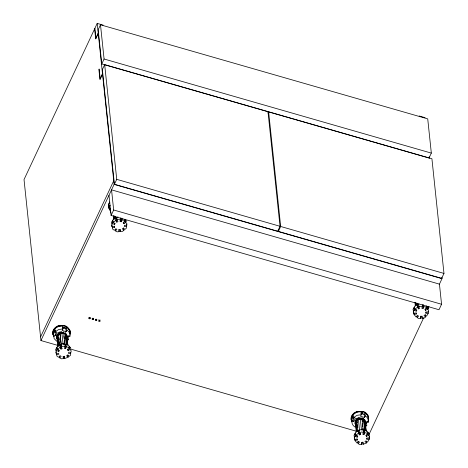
<?xml version="1.0" encoding="UTF-8"?>
<svg xmlns="http://www.w3.org/2000/svg" width="468" height="468" viewBox="0 0 468 468"><rect width="100%" height="100%" fill="white"/><g stroke="black" fill="none" stroke-linecap="round" stroke-linejoin="round"><path stroke-width="0.7" d="M352.31 417.07L352.322 416.07L353.229 417.357L352.31 417.07L352.275 416.684L353.229 417.357M70.686 352.398L70.58 355.2L69.129 356.388L67.527 355.054L66.561 355.844L68.164 357.172L64.713 358.529L64.467 356.218M126.395 224.851L126.348 228.232L124.897 229.419L123.295 228.086L122.329 228.87L123.932 230.203L122.481 231.391L120.481 231.561L120.294 229.823M126.576 226.588L124.266 226.448L124.435 225.237L126.746 225.371L126.951 223.85L125.845 222.511L125.599 220.2L124.868 219.316L125.108 221.627L123.172 222.75L123.909 223.634L125.845 222.511M362.852 442.008L363.092 444.319L366.549 442.962L364.946 441.628L365.912 440.844L367.515 442.178L369.193 439.347L366.883 439.206L367.047 437.995L369.357 438.13L369.568 436.609L368.462 435.269L368.217 432.959L367.485 432.075L367.725 434.386L365.789 435.509L366.52 436.392L368.462 435.269M369.047 435.983L369.305 434.105L366.356 430.548L361.237 429.478L356.341 431.397L353.96 435.41M421.896 315.982L422.142 318.293L424.143 318.117L425.599 316.935L423.996 315.602L424.962 314.818L426.559 316.152L428.238 313.32L425.927 313.18L426.096 311.969L428.407 312.103L428.618 310.582L427.506 309.243L427.266 306.932L426.529 306.049L426.775 308.359L424.833 309.483L425.57 310.366L427.506 309.243M428.179 309.33L428.355 308.079L426.67 306.043M59.535 345.437L58.231 333.017L58.512 333.152L57.184 334.398L56.844 335.983L57.166 335.913M57.312 335.632L56.973 337.217L57.921 346.244M66.632 338.686L66.977 337.1L66.649 337.165L66.234 335.62L66.561 335.55L65.45 334.275L63.63 333.707L63.59 333.321M356.306 432.028L355.224 421.773L355.569 420.188L356.897 418.942L356.616 418.801L357.921 431.227L358.985 430.578M355.393 423.388L355.738 421.803L356.715 421.019M65.034 346.595L64.379 348.449L65.655 348.713L66.31 346.858L66.07 344.547L64.795 344.284L65.034 346.595L63.116 346.191L61.273 346.911L62.203 348.631L60.986 349.11L60.056 347.391L59.816 345.08L61.033 344.6L61.653 345.747M66.07 344.547L65.409 346.402L65.655 348.713M121.896 218.158L122.078 219.89L121.423 221.744L120.147 221.481L120.802 219.621L120.621 217.889M121.616 218.199L121.177 219.434L121.423 221.744M362.922 428.138L363.42 432.379L362.764 434.24L364.034 434.503L364.695 432.648L364.455 430.338L363.18 430.069M364.455 430.338L363.794 432.192L364.034 434.503M422.288 304.621L422.469 306.353L421.808 308.213L423.084 308.476L423.745 306.622L423.558 304.89M423.283 304.931L422.838 306.166L423.084 308.476M103.1 25.096L97.198 23.4L24.026 179.566L40.95 340.546L58.5 345.589M100.491 24.798L98.181 29.73L101.772 63.94L429.016 158.026L431.326 153.094L427.729 118.884L100.491 24.798L104.083 59.009L101.772 63.94M95.899 38.007L98.21 33.076M98.251 33.462L95.688 38.943L94.63 28.881M104.68 64.642L102.369 69.574L114.42 184.275L277.711 231.221L280.022 226.29L267.971 111.595L104.68 64.642L116.731 179.343L114.42 184.275M100.175 78.653L102.486 73.722M102.527 74.108L99.959 79.589L98.9 69.527L99.157 68.977L100.216 79.039M40.57 336.925L113.736 180.759M40.95 340.546L114.116 184.38L97.198 23.4M111.097 215.461L113.665 209.986L111.548 189.862L439.44 284.135L441.558 304.258L438.99 309.734L111.097 215.461L108.98 195.337M268.047 113.016L268.626 111.782L431.917 158.728L443.974 273.429L441.663 278.361L278.372 231.408L278.214 229.958M278.372 231.408L280.677 226.477L268.626 111.782M369.153 434.158L423.715 317.696M428.056 308.43L428.986 306.446M439.218 284.608L442.008 278.653L441.856 277.208M55.13 332.795L53.288 332.233L53.592 335.123L55.429 335.685L55.13 332.795L55.674 331.689M55.429 335.685L57.078 332.362L55.236 331.8L54.931 328.91A8.319 6.815 -6 0 1 62.607 326.038L62.911 328.928L62.145 330.466L66.117 331.683L66.883 330.145L66.579 327.255L65.812 328.793L66.117 331.683M57.277 340.295L56.768 341.318L54.148 338.604L53.592 335.123M66.567 339.101L68.217 335.778L70.06 336.34A8.319 6.815 -6 0 0 66.883 330.145M353.51 418.585L351.673 418.023L351.977 420.907L353.814 421.475L353.51 418.585L354.06 417.479M353.814 421.475L355.464 418.152L353.621 417.591L353.317 414.701A8.319 6.815 -6 0 1 360.992 411.828L361.296 414.712L360.53 416.257L364.502 417.474L365.268 415.929L364.964 413.045L364.198 414.584L364.502 417.474M355.914 425.57L355.148 427.108A8.319 6.815 -6 0 1 351.977 420.907M365.227 424.336L366.602 421.569L368.439 422.13L368.14 419.24M112.256 221.335L112.846 220.34L113.092 222.651L115.175 223.429L114.584 224.429L112.501 223.645L112.256 221.335L113.297 221.727M112.501 223.645L111.606 225.155L112.074 226.74L114.338 226.219L114.648 227.267L112.384 227.793L112.858 229.379L114.467 230.303L115.848 228.717L116.918 229.332L115.537 230.917L117.152 231.841L119.153 231.672L119.007 229.77L120.334 229.653L120.481 231.561M56.488 348.309L57.078 347.309L57.324 349.619L59.407 350.397L58.816 351.398L56.733 350.62L56.488 348.309L57.529 348.695M56.733 350.62L55.838 352.123L56.306 353.709L58.57 353.188L58.88 354.235L56.616 354.762L57.09 356.347L58.699 357.271L60.079 355.692L61.15 356.3L59.769 357.885L61.384 358.81L63.385 358.64L63.238 356.739L64.566 356.622L64.713 358.529M413.923 308.067L414.513 307.072L414.753 309.383L416.836 310.161L416.245 311.161L414.162 310.378L413.923 308.067L414.958 308.459M414.162 310.378L413.267 311.887L413.741 313.472L415.999 312.946L416.309 313.999L414.051 314.525L413.806 312.214M354.873 434.093L355.464 433.099L355.709 435.41L357.792 436.188L357.195 437.188L355.118 436.404L354.873 434.093L355.914 434.485M355.118 436.404L354.223 437.913L354.691 439.499L356.949 438.972L357.265 440.025L355.001 440.552L354.82 438.82M63.461 332.093L63.642 331.853L64.947 344.272M63.63 333.707L63.812 333.473L61.899 333.257L59.998 333.666L58.401 334.632L58.681 334.772L57.353 336.012L57.014 337.598L57.336 337.527M361.846 417.877L362.027 417.643L363.15 430.303M362.244 421.656L362.197 419.264L360.278 419.047L358.453 419.72L359.588 430.519M363.484 418.685L363.659 418.45L363.794 419.679L364.531 420.533M364.619 421.411L364.946 421.34L363.829 420.065L362.016 419.498M422.142 318.293L421.996 316.386L420.673 316.503L420.814 318.404L418.813 318.573L417.199 317.649L418.585 316.064L417.514 315.45L416.134 317.035L414.051 314.525M363.092 444.319L362.952 442.412L361.624 442.529L361.77 444.43L359.763 444.6L358.155 443.676L359.535 442.09L358.465 441.476L357.084 443.061L355.001 440.552M362.56 412.162L361.729 412.951L362.946 413.741L362.758 412.127L361.729 412.951L362.905 413.355M355.709 435.41L358.441 433.181L358.195 430.87L359.418 430.39L359.658 432.701L360.588 434.421L359.371 434.901L358.441 433.181M113.092 222.651L115.824 220.422L115.584 218.111L116.801 217.632L117.041 219.942L117.971 221.662L116.754 222.142L115.824 220.422M57.324 349.619L60.056 347.391M414.753 309.383L417.485 307.154L417.245 304.844L418.462 304.364L418.708 306.675L419.632 308.394L418.415 308.874L417.485 307.154M55.236 331.8L58.646 329.53L62.911 328.928M353.621 417.591L357.031 415.321L361.296 414.712M58.231 333.017L59.828 332.046L61.723 331.636L63.104 344.325M60.068 345.115L61.132 344.466L59.828 332.046M417.503 304.873L418.638 304.493M356.616 418.801L358.213 417.836L360.108 417.427L361.489 430.115M356.745 420.036L358.342 419.071M358.213 417.836L358.383 419.451L356.786 420.422L357.066 420.556M124.634 220.761L125.599 220.2M68.866 347.73L69.831 347.168L69.1 346.285L69.34 348.596L67.404 349.719L68.141 350.602L70.077 349.479L69.831 347.168M367.251 433.52L368.217 432.959M65.333 327.155L63.812 327.869L63.385 326.951L65.333 327.155L63.812 327.869M118.006 216.959L113.724 218.638L111.343 222.651L111.7 223.856M117.041 219.942L118.884 219.223L120.802 219.621M419.059 303.931L415.385 305.37L413.004 309.383L413.542 311.197M418.415 308.874L418.176 306.563L419.392 306.084M359.658 432.701L361.501 431.982L363.42 432.379M66.064 334.006L66.392 333.936M355.224 421.773L355.551 421.703M364.449 419.79L364.771 419.72L365.929 430.7M364.865 421.34L365.192 421.27M365.871 430.876L365.034 422.955L365.362 422.885M52.779 333.842A8.822 7.225 -6 0 1 57.95 325.95L60.202 325.734M351.801 421.422A8.822 7.225 -6 0 1 356.335 411.735L358.587 411.524M418.708 306.675L422.469 306.353M57.95 325.95L64.689 325.611L66.702 326.453L69.75 330.496M356.335 411.735L363.074 411.395L365.087 412.244L366.783 413.882M70.808 353.556L68.498 353.416L68.667 352.205L70.978 352.34L71.183 350.819L70.077 349.479M61.858 332.871L63.133 333.017M63.034 344.062L64.309 344.202M122.078 219.89L124.002 220.293L125.108 221.627M423.745 306.622L425.664 307.02L426.775 308.359M66.31 346.858L68.234 347.262L69.34 348.596M364.695 432.648L366.62 433.046L367.725 434.386M419.188 115.976L425.09 117.673M104.083 59.009L431.326 153.094M116.731 179.343L280.022 226.29M280.677 226.477L443.974 273.429M114.116 184.38L442.008 278.653M113.665 209.986L441.558 304.258M71.142 349.227L356.206 431.186M111.004 213.145L109.36 208.149L109.056 205.265L110.284 205.639M109.36 208.149L110.588 208.529M360.892 413.566L364.198 414.584M62.507 327.781L65.812 328.793M365.566 425.079L366.795 425.453L366.491 422.563M67.181 339.288L68.41 339.663L68.106 336.773M54.423 330.215L55.47 330.853L53.931 331.28L53.896 329.899M92.565 319.322L92.161 318.585A0.708 0.579 -6 0 1 93.372 318.392L93.518 318.813A0.708 0.579 -6 0 1 93.261 319.211M89.283 318.38L88.897 318.088L89.101 317.392L89.797 317.286L90.242 317.871A0.708 0.579 -6 0 1 90.195 318.018M365.087 412.244L367.93 415.069L367.965 416.456M125.003 219.311L126.688 221.346M70.92 348.315L67.971 344.758L62.852 343.688L57.956 345.606L55.575 349.619L55.932 350.83M54.031 336.615L52.814 334.228A8.822 7.225 -6 0 1 59.073 325.974A8.822 7.225 -6 0 1 69.586 329.665L70.182 331.075L70.27 333.345A8.822 7.225 -6 0 1 69.966 334.597M52.814 334.228L54.036 336.474M417.245 304.844L418.176 306.563M358.195 430.87L359.126 432.59L359.371 434.901M115.584 218.111L116.509 219.831L116.754 222.142M59.816 345.08L60.741 346.8L60.986 349.11M354.136 436.012L354.492 437.223M364.759 421.925L365.034 422.955M116.971 217.76L115.303 218.468L115.081 216.304M69.586 329.665L70.27 333.345M351.673 418.023L352.117 420.808M429.209 156.833L429.361 158.283M428.056 311.583L428.238 313.32M425.81 312.027L425.927 313.18M425.389 308.634L425.57 310.366M425.353 314.625L425.599 316.935M420.574 316.093L420.814 318.404M417.023 303.176L417.175 304.615M416.742 303.036L416.97 305.2M415.824 303.118L416.046 305.276M417.017 315.918L417.199 317.649M415.467 302.258L415.847 305.861M416.064 309.43L416.245 311.161M416.187 312.846L416.309 313.999M414.976 302.404L415.35 306.002M413.618 312.32L413.741 313.472M369.24 436.972L369.357 438.13M369.012 437.609L369.193 439.347M365.321 422.505L366.269 431.531M366.339 434.661L366.52 436.392M366.76 438.054L366.883 439.206M366.368 441.23L366.549 442.962M363.829 420.065L364.894 430.15M363.613 419.919L364.712 430.385M362.472 423.821L362.77 426.699M361.589 442.699L361.77 444.43M360.465 433.269L360.588 434.421M357.142 421.282L357.295 422.721M357.523 424.88L357.821 427.764M358.049 429.922L358.201 431.361M355.978 421.557L357.002 431.303M357.909 441.365L358.155 443.676M355.569 420.188L356.797 431.888M357.014 435.456L357.195 437.188M355.797 424.037L355.949 425.482M356.177 427.641L356.417 430.695M357.142 438.873L357.265 440.025M126.623 224.213L126.746 225.371M123.722 221.902L123.909 223.634M123.692 227.893L123.932 230.203M120.024 220.323L120.147 221.481M118.907 229.361L119.153 231.672M94.887 28.332L95.94 38.394M114.081 215.666L114.385 218.544M115.356 229.185L115.537 230.917M113.876 216.245L114.18 219.129M113.788 217.041L113.935 218.486M114.461 223.271L114.584 224.429M113.724 217.216L113.952 219.381M114.525 226.114L114.648 227.267M113.309 215.672L113.689 219.276M112.203 226.062L112.384 227.793M111.893 225.009L112.074 226.74M66.977 337.1L67.807 345.021M66.52 335.164L67.544 344.916M67.954 348.871L68.141 350.602M66.725 337.89L67.486 345.091M66.234 335.62L66.386 337.059M66.69 339.943L66.842 341.383M67.924 354.861L68.164 357.172M65.409 333.895L65.28 332.66L66.327 344.594M65.45 334.275L66.509 344.36M63.859 335.866L64.163 338.75M64.315 340.189L64.613 343.073M63.139 356.329L63.385 358.64M61.127 344.009L60.027 333.544L58.36 334.246L58.64 334.386L58.512 333.152M61.033 344.6L61.273 346.911M58.986 337.65L59.214 339.809M59.436 341.973L59.664 344.132M57.593 335.767L58.617 345.513M59.588 356.154L59.769 357.885M57.184 334.398L58.336 345.378M57.64 340.411L57.792 341.851M58.09 344.735L58.243 346.174M58.629 349.666L58.816 351.398M57.582 340.587L57.81 342.746M58.032 344.91L58.184 346.349M56.499 353.609L56.616 354.762M56.125 351.977L56.306 353.709M98.678 320.071A0.708 0.579 -6 0 1 98.894 319.82M99.883 319.878A0.708 0.579 -6 0 1 100.029 320.147M96.537 320.153A0.708 0.579 -6 0 0 96.8 319.755L96.355 319.17L95.659 319.281A0.708 0.579 -6 0 0 95.683 320.2M355.627 425.26A5.323 4.364 -6 0 1 359.997 418.79A5.323 4.364 -6 0 1 365.42 424.341M355.586 424.874A5.323 4.358 -6 0 1 359.956 418.41A5.323 4.358 -6 0 1 365.379 423.961M351.837 421.808A8.822 7.225 -6 0 1 359.734 411.401A8.822 7.225 -6 0 1 368.1 420.989M367.801 421.563A8.822 7.225 -6 0 1 366.497 423.201M366.795 425.453A8.319 6.815 -6 0 1 365.262 426.763M365.268 415.929A8.319 6.815 -6 0 1 368.439 422.13M364.964 413.045A8.319 6.815 -6 0 1 368.205 418.544M110.413 210.629A8.822 7.225 -6 0 1 109.764 202.375M109.184 208.664A8.822 7.225 -6 0 1 109.734 201.977M110.214 209.693A8.319 6.815 -6 0 1 109.056 205.265M69.41 335.784A8.822 7.225 -6 0 1 68.609 336.89M70.182 331.075A8.822 7.225 -6 0 1 70.229 332.964M53.288 334.012A8.319 6.815 -6 0 1 53.288 332.233M66.579 327.255A8.319 6.815 -6 0 1 69.755 333.456M57.201 339.084A5.323 4.364 -6 0 1 61.571 332.619A5.323 4.364 -6 0 1 66.994 338.171M57.242 339.47A5.323 4.364 -6 0 1 61.612 333.005A5.323 4.364 -6 0 1 67.035 338.557M68.41 339.663A8.319 6.815 -6 0 1 67.445 340.564M53.937 330.285L53.931 331.28L55.639 331.046L53.937 330.285M90.277 318.123L89.868 318.755A0.708 0.579 -6 0 1 88.885 318.345A0.708 0.579 -6 0 1 89.663 317.655L90.277 318.123M96.835 320.007L96.426 320.639L95.443 320.077A0.708 0.579 -6 0 1 96.221 319.539L96.835 320.007M93.518 319.363L92.313 319.556A0.708 0.579 -6 0 1 92.295 318.854L92.758 318.609A0.708 0.579 -6 0 1 93.518 319.363M99.315 320.492L98.853 320.738A0.708 0.579 -6 0 0 99.163 321.61A0.708 0.579 -6 0 0 100.117 321.101A0.708 0.579 -6 0 0 99.315 320.492"/></g></svg>
